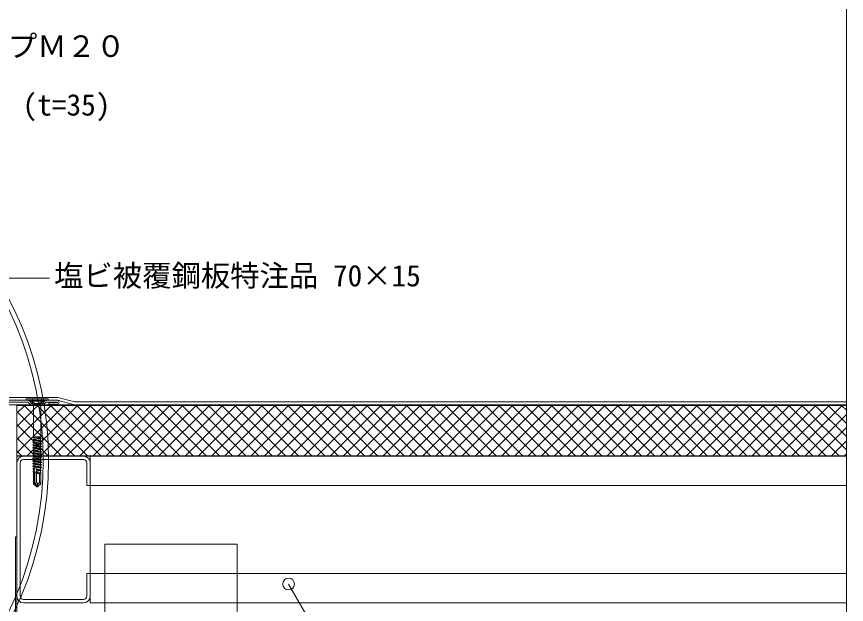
# Model space of a CAD drawing. Units: millimetres, scale not verified. Extents: x -1380 to 1380, y -955 to 955.
# Drawn here: x 335 to 900, y -151 to 250 of the extents above; entities that cross this region are included whole.
import ezdxf
from ezdxf.enums import TextEntityAlignment as Align

# ---------------------------------------------------------------- set-up
doc = ezdxf.new("R2010")
doc.units = ezdxf.units.MM
doc.header["$LTSCALE"] = 3
doc.linetypes.add('USER1', pattern=[9.525, 6.35, -3.175])
for name, color, linetype, lineweight in [('0-0_0', 7, 'Continuous', 18), ('0-1_BOUSUI', 1, 'Continuous', 18), ('0-2_MOJI', 7, 'Continuous', 18), ('0-3_HATCH', 9, 'Continuous', 18), ('0-4_KANAMONO', 5, 'Continuous', 18), ('0-5_KANAMONO_SCREW', 4, 'Continuous', 18), ('0-7_dannnetu', 6, 'Continuous', 18), ('0-C_doubuti', 5, 'Continuous', 18), ('1-2_L-1a', 3, 'Continuous', 18)]:
    doc.layers.add(name, color=color, linetype=linetype, lineweight=lineweight)
doc.styles.add('ＭＳ ゴシック', font='')
doc.styles.get('ＭＳ ゴシック').set_extended_font_data('MS Gothic')

msp = doc.modelspace()

# ---------------------------------------------------------------- linework, layer by layer
at = {"layer": '0-0_0'}
msp.add_lwpolyline([(-899.885, -659.69), (900.119, -659.69), (900.119, 540.31), (-899.885, 540.31)], close=True, dxfattribs=at)
at = {"layer": '0-1_BOUSUI'}
for points in [[(27.049, -167.09), (52.615, -167.09), (104.151, -167.09), (105.191, -167.69), (225.231, -167.69), (239.977, -164.592), (284.437, -164.592), (286.635, -163.792), (287.805, -161.765), (295.49, -118.18), (296.915, -110.967), (296.915, -9.592), (362.979, -9.592), (374.543, -12.69), (900.119, -12.69)], [(27.049, -169.09), (52.615, -169.09), (103.615, -169.09), (104.655, -169.69), (225.439, -169.69), (240.185, -166.592), (284.789, -166.592), (288.003, -165.422), (289.714, -162.46), (297.457, -118.547), (298.915, -111.163), (298.915, -11.592), (362.715, -11.592), (374.279, -14.69), (900.119, -14.69)]]:
    msp.add_lwpolyline(points, dxfattribs=at)
at = {"layer": '0-2_MOJI'}
msp.add_line((357.462, 71.603), (307.024, 71.603), dxfattribs=at)
msp.add_lwpolyline([(617.689, -218.335), (567.251, -218.335), (520.193, -136.83)], dxfattribs=at)
msp.add_circle((520.193, -136.83), 4, dxfattribs=at)
at = {"layer": '0-3_HATCH'}
for p, q in [((335.115, -20.417), (340.492, -15.04)), ((335.115, -29.397), (349.472, -15.04)), ((335.115, -38.377), (358.452, -15.04)), ((335.115, -47.357), (367.433, -15.04)), ((374.303, -49.34), (340.003, -15.04)), ((342.113, -49.34), (376.413, -15.04)), ((383.283, -49.34), (348.983, -15.04)), ((351.093, -49.34), (385.393, -15.04)), ((392.263, -49.34), (357.963, -15.04)), ((360.073, -49.34), (394.373, -15.04)), ((401.244, -49.34), (366.944, -15.04)), ((369.054, -49.34), (403.354, -15.04)), ((410.224, -49.34), (375.924, -15.04)), ((378.034, -49.34), (412.334, -15.04)), ((419.204, -49.34), (384.904, -15.04)), ((387.014, -49.34), (421.314, -15.04)), ((428.184, -49.34), (393.884, -15.04)), ((395.994, -49.34), (430.294, -15.04)), ((437.165, -49.34), (402.865, -15.04)), ((404.975, -49.34), (439.275, -15.04)), ((446.145, -49.34), (411.845, -15.04)), ((413.955, -49.34), (448.255, -15.04)), ((455.125, -49.34), (420.825, -15.04)), ((422.935, -49.34), (457.235, -15.04)), ((464.105, -49.34), (429.805, -15.04)), ((431.915, -49.34), (466.215, -15.04)), ((473.086, -49.34), (438.786, -15.04)), ((440.896, -49.34), (475.196, -15.04)), ((482.066, -49.34), (447.766, -15.04)), ((449.876, -49.34), (484.176, -15.04)), ((491.046, -49.34), (456.746, -15.04)), ((458.856, -49.34), (493.156, -15.04)), ((500.026, -49.34), (465.726, -15.04)), ((467.836, -49.34), (502.136, -15.04)), ((509.007, -49.34), (474.707, -15.04)), ((476.817, -49.34), (511.117, -15.04)), ((517.987, -49.34), (483.687, -15.04)), ((485.797, -49.34), (520.097, -15.04)), ((526.967, -49.34), (492.667, -15.04)), ((494.777, -49.34), (529.077, -15.04)), ((535.947, -49.34), (501.647, -15.04)), ((503.757, -49.34), (538.057, -15.04)), ((544.928, -49.34), (510.628, -15.04)), ((512.738, -49.34), (547.038, -15.04)), ((553.908, -49.34), (519.608, -15.04)), ((521.718, -49.34), (556.018, -15.04)), ((562.888, -49.34), (528.588, -15.04)), ((530.698, -49.34), (564.998, -15.04)), ((571.869, -49.34), (537.569, -15.04)), ((539.678, -49.34), (573.978, -15.04)), ((580.849, -49.34), (546.549, -15.04)), ((548.659, -49.34), (582.959, -15.04)), ((589.829, -49.34), (555.529, -15.04)), ((557.639, -49.34), (591.939, -15.04)), ((598.809, -49.34), (564.509, -15.04)), ((566.619, -49.34), (600.919, -15.04)), ((607.79, -49.34), (573.49, -15.04)), ((575.599, -49.34), (609.899, -15.04)), ((616.77, -49.34), (582.47, -15.04)), ((584.58, -49.34), (618.88, -15.04)), ((625.75, -49.34), (591.45, -15.04)), ((593.56, -49.34), (627.86, -15.04)), ((634.73, -49.34), (600.43, -15.04)), ((602.54, -49.34), (636.84, -15.04)), ((643.711, -49.34), (609.411, -15.04)), ((611.521, -49.34), (645.821, -15.04)), ((652.691, -49.34), (618.391, -15.04)), ((620.501, -49.34), (654.801, -15.04)), ((661.671, -49.34), (627.371, -15.04)), ((629.481, -49.34), (663.781, -15.04)), ((670.651, -49.34), (636.351, -15.04)), ((638.461, -49.34), (672.761, -15.04)), ((679.632, -49.34), (645.332, -15.04)), ((647.442, -49.34), (681.742, -15.04)), ((688.612, -49.34), (654.312, -15.04)), ((656.422, -49.34), (690.722, -15.04)), ((697.592, -49.34), (663.292, -15.04)), ((665.402, -49.34), (699.702, -15.04)), ((706.572, -49.34), (672.272, -15.04)), ((674.382, -49.34), (708.682, -15.04)), ((715.553, -49.34), (681.253, -15.04)), ((683.363, -49.34), (717.663, -15.04)), ((724.533, -49.34), (690.233, -15.04)), ((692.343, -49.34), (726.643, -15.04)), ((733.513, -49.34), (699.213, -15.04)), ((701.323, -49.34), (735.623, -15.04)), ((742.493, -49.34), (708.193, -15.04)), ((710.303, -49.34), (744.603, -15.04)), ((751.474, -49.34), (717.174, -15.04)), ((719.284, -49.34), (753.584, -15.04)), ((760.454, -49.34), (726.154, -15.04)), ((728.264, -49.34), (762.564, -15.04)), ((769.434, -49.34), (735.134, -15.04)), ((737.244, -49.34), (771.544, -15.04)), ((778.414, -49.34), (744.114, -15.04)), ((746.224, -49.34), (780.524, -15.04)), ((787.395, -49.34), (753.095, -15.04)), ((755.205, -49.34), (789.505, -15.04)), ((796.375, -49.34), (762.075, -15.04)), ((764.185, -49.34), (798.485, -15.04)), ((805.355, -49.34), (771.055, -15.04)), ((773.165, -49.34), (807.465, -15.04)), ((814.335, -49.34), (780.035, -15.04)), ((782.145, -49.34), (816.445, -15.04)), ((823.316, -49.34), (789.016, -15.04)), ((791.126, -49.34), (825.426, -15.04)), ((832.296, -49.34), (797.996, -15.04)), ((800.106, -49.34), (834.406, -15.04)), ((841.276, -49.34), (806.976, -15.04)), ((809.086, -49.34), (843.386, -15.04)), ((850.256, -49.34), (815.956, -15.04)), ((818.066, -49.34), (852.366, -15.04)), ((859.237, -49.34), (824.937, -15.04)), ((827.047, -49.34), (861.347, -15.04)), ((868.217, -49.34), (833.917, -15.04)), ((836.027, -49.34), (870.327, -15.04)), ((877.197, -49.34), (842.897, -15.04)), ((845.007, -49.34), (879.307, -15.04)), ((886.177, -49.34), (851.877, -15.04)), ((853.987, -49.34), (888.287, -15.04)), ((895.158, -49.34), (860.858, -15.04)), ((862.968, -49.34), (897.268, -15.04)), ((900.119, -45.321), (869.838, -15.04)), ((900.119, -36.341), (878.818, -15.04)), ((900.119, -27.361), (887.799, -15.04)), ((900.119, -18.38), (896.779, -15.04)), ((365.323, -49.34), (335.115, -19.133)), ((871.948, -49.34), (900.119, -21.169)), ((356.342, -49.34), (335.115, -28.113)), ((880.928, -49.34), (900.119, -30.15)), ((347.362, -49.34), (335.115, -37.094)), ((889.908, -49.34), (900.119, -39.13)), ((338.382, -49.34), (335.115, -46.074)), ((898.889, -49.34), (900.119, -48.11))]:
    msp.add_line(p, q, dxfattribs=at)
at = {"layer": '0-4_KANAMONO'}
for p, q in [((363.915, -13.092), (363.915, -12.792)), ((380.515, -49.69), (339.715, -49.69)), ((335.115, -54.29), (335.115, -145.09)), ((337.415, -145.09), (337.415, -54.29)), ((339.715, -51.99), (380.515, -51.99)), ((380.515, -147.39), (339.715, -147.39)), ((339.715, -149.69), (380.515, -149.69))]:
    msp.add_line(p, q, dxfattribs=at)
for points in [[(362.715, -11.592), (354.665, -11.592), (352.415, -13.842), (345.415, -13.842), (343.165, -11.592), (298.915, -11.592), (298.915, -26.592), (300.115, -26.592), (300.115, -12.792), (342.668, -12.792), (344.567, -14.69), (353.264, -14.69), (355.163, -12.792), (362.715, -12.792), (362.715, -13.092), (356.915, -13.092)], [(356.915, -13.092), (356.915, -14.292), (362.715, -14.292)], [(382.815, -54.29), (382.815, -69.69), (385.115, -69.69), (385.115, -54.29)], [(485.115, -149.69), (485.115, -109.69), (395.115, -109.69), (395.115, -149.69)], [(385.115, -145.09), (385.115, -129.69), (382.815, -129.69), (382.815, -145.09)]]:
    msp.add_lwpolyline(points, dxfattribs=at)
for points in [[(235.115, -204.69), (335.115, -204.69), (335.115, -104.69), (334.115, -104.69), (334.115, -203.69), (235.115, -203.69)], [(485.115, -159.69), (395.115, -159.69), (395.115, -149.69), (485.115, -149.69)]]:
    msp.add_lwpolyline(points, close=True, dxfattribs=at)
for centre, radius, start, end in [((362.715, -12.792), 1.2, 0, 90), ((362.715, -13.092), 1.2, 270, 0), ((339.715, -54.29), 4.6, 90, 180), ((380.515, -54.29), 4.6, 0, 90), ((339.715, -54.29), 2.3, 90, 180), ((380.515, -54.29), 2.3, 360, 90), ((339.715, -145.09), 4.6, 180, 270), ((339.715, -145.09), 2.3, 180, 270), ((380.515, -145.09), 2.3, 270, 0), ((380.515, -145.09), 4.6, 270, 360)]:
    msp.add_arc(centre, radius, start, end, dxfattribs=at)
at = {"layer": '0-5_KANAMONO_SCREW'}
for p, q in [((341.415, -10.892), (341.415, -11.592)), ((341.715, -10.592), (356.115, -10.592)), ((356.415, -10.892), (356.415, -11.592)), ((341.415, -11.592), (356.415, -11.592)), ((341.415, -11.592), (344.956, -12.216)), ((345.415, -12.297), (352.415, -12.297)), ((345.649, -12.701), (346.322, -13.866)), ((351.375, -14.098), (346.455, -14.098)), ((346.455, -14.366), (346.455, -36.592)), ((351.375, -14.366), (351.375, -36.592)), ((352.182, -12.701), (351.509, -13.866)), ((356.415, -11.592), (352.875, -12.216)), ((345.955, -38.432), (346.64, -38.037)), ((350.047, -39.058), (345.955, -38.432)), ((345.955, -38.432), (345.955, -38.532)), ((350.031, -39.155), (345.955, -38.532)), ((345.955, -38.532), (346.665, -38.942)), ((346.455, -36.592), (346.356, -36.953)), ((350.293, -37.529), (346.356, -36.953)), ((346.356, -36.953), (346.573, -37.079)), ((346.455, -36.592), (351.375, -36.592)), ((346.573, -37.079), (351.192, -38.022)), ((346.573, -37.079), (346.64, -38.037)), ((351.165, -38.927), (346.64, -38.037)), ((346.665, -38.942), (351.165, -39.847)), ((346.665, -38.942), (346.665, -39.832)), ((350.362, -37.1), (347.98, -36.592)), ((351.252, -37.167), (348.488, -36.592)), ((350.031, -39.155), (350.047, -39.058)), ((350.293, -37.529), (350.362, -37.1)), ((350.351, -39.684), (350.494, -38.795)), ((350.637, -37.909), (350.772, -37.067)), ((350.822, -39.276), (350.838, -39.179)), ((351.875, -39.437), (350.822, -39.276)), ((351.875, -39.337), (350.838, -39.179)), ((351.084, -37.645), (351.145, -37.267)), ((351.691, -37.734), (351.084, -37.645)), ((351.588, -37.361), (351.145, -37.267)), ((351.192, -38.022), (351.165, -38.402)), ((351.165, -38.402), (351.165, -38.927)), ((351.875, -39.337), (351.165, -38.927)), ((351.875, -39.437), (351.165, -39.847)), ((351.691, -37.734), (351.192, -38.022)), ((351.292, -36.592), (351.252, -37.167)), ((351.588, -37.361), (351.252, -37.167)), ((351.588, -37.361), (351.691, -37.734)), ((351.875, -39.337), (351.875, -39.437)), ((345.955, -40.242), (346.665, -39.832)), ((349.763, -40.824), (345.955, -40.242)), ((345.955, -40.242), (345.955, -40.342)), ((349.747, -40.922), (345.955, -40.342)), ((345.955, -40.342), (346.665, -40.752)), ((345.955, -42.052), (346.665, -41.642)), ((349.479, -42.591), (345.955, -42.052)), ((345.955, -42.052), (345.955, -42.152)), ((349.463, -42.689), (345.955, -42.152)), ((345.955, -42.152), (346.665, -42.562)), ((345.955, -43.862), (346.665, -43.452)), ((349.195, -44.358), (345.955, -43.862)), ((345.955, -43.862), (345.955, -43.962)), ((349.179, -44.455), (345.955, -43.962)), ((345.955, -43.962), (346.665, -44.372)), ((351.165, -40.737), (346.665, -39.832)), ((346.665, -40.752), (351.165, -41.657)), ((346.665, -40.752), (346.665, -41.642)), ((351.165, -42.547), (346.665, -41.642)), ((346.665, -42.562), (351.165, -43.467)), ((346.665, -42.562), (346.665, -43.452)), ((351.165, -44.357), (346.665, -43.452)), ((346.665, -44.372), (351.165, -45.277)), ((346.665, -44.372), (346.665, -45.262)), ((349.179, -44.455), (349.195, -44.358)), ((349.463, -42.689), (349.479, -42.591)), ((349.506, -44.944), (349.649, -44.052)), ((349.747, -40.922), (349.763, -40.824)), ((349.788, -43.19), (349.931, -42.299)), ((349.97, -44.576), (349.986, -44.478)), ((351.875, -44.867), (349.97, -44.576)), ((351.875, -44.767), (349.986, -44.478)), ((350.07, -41.437), (350.213, -40.546)), ((350.254, -42.809), (350.27, -42.712)), ((351.875, -43.057), (350.254, -42.809)), ((351.875, -42.957), (350.27, -42.712)), ((350.538, -41.043), (350.554, -40.945)), ((351.875, -41.247), (350.538, -41.043)), ((351.875, -41.147), (350.554, -40.945)), ((351.165, -39.847), (351.165, -40.737)), ((351.875, -41.147), (351.165, -40.737)), ((351.875, -41.247), (351.165, -41.657)), ((351.165, -41.657), (351.165, -42.547)), ((351.875, -42.957), (351.165, -42.547)), ((351.875, -43.057), (351.165, -43.467)), ((351.165, -43.467), (351.165, -44.357)), ((351.875, -44.767), (351.165, -44.357)), ((351.875, -44.867), (351.165, -45.277)), ((351.875, -41.147), (351.875, -41.247)), ((351.875, -42.957), (351.875, -43.057)), ((351.875, -44.767), (351.875, -44.867)), ((345.955, -45.672), (346.665, -45.262)), ((348.911, -46.124), (345.955, -45.672)), ((345.955, -45.672), (345.955, -45.772)), ((348.896, -46.222), (345.955, -45.772)), ((345.955, -45.772), (346.665, -46.182)), ((345.955, -47.482), (346.665, -47.072)), ((348.627, -47.891), (345.955, -47.482)), ((345.955, -47.482), (345.955, -47.582)), ((348.612, -47.988), (345.955, -47.582)), ((345.955, -47.582), (346.665, -47.992)), ((345.955, -49.292), (346.665, -48.882)), ((348.343, -49.657), (345.955, -49.292)), ((345.955, -49.292), (345.955, -49.392)), ((348.328, -49.755), (345.955, -49.392)), ((345.955, -49.392), (346.665, -49.802)), ((345.955, -51.102), (346.665, -50.692)), ((351.165, -46.167), (346.665, -45.262)), ((346.665, -46.182), (351.165, -47.087)), ((346.665, -46.182), (346.665, -47.072)), ((351.165, -47.977), (346.665, -47.072)), ((346.665, -47.992), (351.165, -48.897)), ((346.665, -47.992), (346.665, -48.882)), ((351.165, -49.787), (346.665, -48.882)), ((346.665, -49.802), (351.165, -50.707)), ((346.665, -49.802), (346.665, -50.692)), ((351.165, -51.597), (346.665, -50.692)), ((348.328, -49.755), (348.343, -49.657)), ((348.612, -47.988), (348.627, -47.891)), ((348.661, -50.204), (348.804, -49.312)), ((348.896, -46.222), (348.911, -46.124)), ((348.943, -48.45), (349.086, -47.559)), ((349.119, -49.876), (349.134, -49.778)), ((351.875, -50.297), (349.119, -49.876)), ((351.875, -50.197), (349.134, -49.778)), ((349.224, -46.697), (349.368, -45.806)), ((349.403, -48.109), (349.418, -48.012)), ((351.875, -48.487), (349.403, -48.109)), ((351.875, -48.387), (349.418, -48.012)), ((349.686, -46.343), (349.702, -46.245)), ((351.875, -46.677), (349.686, -46.343)), ((351.875, -46.577), (349.702, -46.245)), ((351.165, -45.277), (351.165, -46.167)), ((351.875, -46.577), (351.165, -46.167)), ((351.875, -46.677), (351.165, -47.087)), ((351.165, -47.087), (351.165, -47.977)), ((351.875, -48.387), (351.165, -47.977)), ((351.875, -48.487), (351.165, -48.897)), ((351.165, -48.897), (351.165, -49.787)), ((351.875, -50.197), (351.165, -49.787)), ((351.875, -50.297), (351.165, -50.707)), ((351.165, -50.707), (351.165, -51.597)), ((351.875, -46.577), (351.875, -46.677)), ((351.875, -48.387), (351.875, -48.487)), ((351.875, -50.197), (351.875, -50.297)), ((348.06, -51.424), (345.955, -51.102)), ((345.955, -51.102), (345.955, -51.202)), ((348.044, -51.522), (345.955, -51.202)), ((345.955, -51.202), (346.665, -51.612)), ((345.955, -52.912), (346.665, -52.502)), ((347.776, -53.191), (345.955, -52.912)), ((345.955, -52.912), (345.955, -53.012)), ((347.76, -53.288), (345.955, -53.012)), ((345.955, -53.012), (346.665, -53.422)), ((345.955, -54.722), (346.665, -54.312)), ((347.492, -54.957), (345.955, -54.722)), ((345.955, -54.722), (345.955, -54.822)), ((347.476, -55.055), (345.955, -54.822)), ((345.955, -54.822), (346.665, -55.232)), ((345.955, -56.532), (346.665, -56.122)), ((346.665, -51.612), (351.165, -52.517)), ((346.665, -51.612), (346.665, -52.502)), ((351.165, -53.407), (346.665, -52.502)), ((346.665, -53.422), (351.165, -54.327)), ((346.665, -53.422), (346.665, -54.312)), ((351.165, -55.217), (346.665, -54.312)), ((346.665, -55.232), (351.165, -56.137)), ((346.665, -55.232), (346.665, -56.122)), ((351.181, -57.036), (346.665, -56.122)), ((347.476, -55.055), (347.492, -54.957)), ((349.094, -61.592), (347.656, -56.323)), ((347.656, -56.323), (348.003, -56.834)), ((347.76, -53.288), (347.776, -53.191)), ((347.816, -55.464), (347.959, -54.572)), ((348.044, -51.522), (348.06, -51.424)), ((348.097, -53.71), (348.241, -52.819)), ((348.267, -55.176), (348.283, -55.078)), ((351.875, -55.727), (348.267, -55.176)), ((351.875, -55.627), (348.283, -55.078)), ((348.379, -51.957), (348.522, -51.066)), ((348.551, -53.409), (348.567, -53.311)), ((351.875, -53.917), (348.551, -53.409)), ((351.875, -53.817), (348.567, -53.311)), ((348.835, -51.642), (348.85, -51.545)), ((351.875, -52.107), (348.835, -51.642)), ((351.875, -52.007), (348.85, -51.545)), ((351.875, -52.007), (351.165, -51.597)), ((351.875, -52.107), (351.165, -52.517)), ((351.165, -52.517), (351.165, -53.407)), ((351.875, -53.817), (351.165, -53.407)), ((351.875, -53.917), (351.165, -54.327)), ((351.165, -54.327), (351.165, -55.217)), ((351.875, -55.627), (351.165, -55.217)), ((351.875, -55.727), (351.165, -56.137)), ((351.165, -56.137), (351.165, -56.592)), ((351.875, -52.007), (351.875, -52.107)), ((351.875, -53.817), (351.875, -53.917)), ((351.875, -55.627), (351.875, -55.727)), ((347.254, -56.724), (345.955, -56.532)), ((345.955, -56.532), (345.955, -56.632)), ((347.247, -56.845), (345.955, -56.632)), ((345.955, -56.632), (346.65, -57.033)), ((346.108, -58.254), (346.618, -57.96)), ((347.157, -58.417), (346.108, -58.254)), ((346.108, -58.254), (346.135, -58.546)), ((347.14, -58.722), (346.135, -58.546)), ((346.135, -58.546), (346.588, -58.808)), ((346.267, -59.973), (346.553, -59.807)), ((347.061, -60.103), (346.267, -59.973)), ((346.267, -59.973), (346.311, -60.458)), ((347.033, -60.592), (346.311, -60.458)), ((346.311, -60.458), (346.526, -60.582)), ((346.415, -61.592), (346.415, -68.617)), ((346.415, -61.592), (346.775, -61.592)), ((346.526, -60.582), (346.491, -61.592)), ((346.526, -60.582), (346.83, -60.638)), ((346.588, -58.808), (346.553, -59.807)), ((346.874, -59.869), (346.553, -59.807)), ((346.588, -58.808), (346.931, -58.872)), ((346.65, -57.033), (346.618, -57.96)), ((346.979, -58.032), (346.618, -57.96)), ((346.65, -57.033), (347.031, -57.107)), ((346.775, -61.592), (346.83, -60.638)), ((347.033, -60.592), (346.83, -60.638)), ((346.874, -59.869), (346.931, -58.872)), ((346.874, -59.869), (347.061, -60.103)), ((346.915, -68.384), (346.915, -60.619)), ((347.14, -58.722), (346.931, -58.872)), ((346.979, -58.032), (347.031, -57.107)), ((346.979, -58.032), (347.157, -58.417)), ((348.821, -60.592), (347.03, -60.592)), ((347.247, -56.845), (347.031, -57.107)), ((347.033, -60.592), (347.061, -60.103)), ((347.14, -58.722), (347.157, -58.417)), ((347.22, -56.621), (347.254, -56.724)), ((347.247, -56.845), (347.254, -56.724)), ((347.265, -67.343), (347.265, -60.592)), ((348.041, -56.975), (347.917, -57.28)), ((347.917, -57.28), (351.212, -57.92)), ((351.802, -57.395), (348.003, -56.834)), ((348.041, -56.975), (348.003, -56.834)), ((351.784, -57.59), (348.041, -56.975)), ((351.246, -58.884), (348.188, -58.273)), ((348.188, -58.273), (348.491, -58.624)), ((348.587, -58.974), (348.429, -59.156)), ((348.429, -59.156), (351.274, -59.695)), ((351.644, -59.113), (348.491, -58.624)), ((348.587, -58.974), (348.491, -58.624)), ((348.515, -67.445), (348.515, -59.472)), ((351.608, -59.502), (348.587, -58.974)), ((351.31, -60.731), (348.722, -60.228)), ((348.722, -60.228), (348.982, -60.42)), ((349.136, -60.985), (348.94, -61.027)), ((348.94, -61.027), (351.336, -61.469)), ((351.485, -60.832), (348.982, -60.42)), ((349.136, -60.985), (348.982, -60.42)), ((349.094, -61.592), (351.415, -61.592)), ((351.432, -61.413), (349.136, -60.985)), ((350.615, -67.169), (350.615, -61.592)), ((351.165, -56.592), (351.181, -57.036)), ((351.802, -57.395), (351.181, -57.036)), ((351.784, -57.59), (351.212, -57.92)), ((351.212, -57.92), (351.246, -58.884)), ((351.644, -59.113), (351.246, -58.884)), ((351.608, -59.502), (351.274, -59.695)), ((351.274, -59.695), (351.31, -60.731)), ((351.485, -60.832), (351.31, -60.731)), ((351.432, -61.413), (351.336, -61.469)), ((351.336, -61.469), (351.34, -61.592)), ((351.415, -68.617), (351.415, -61.592)), ((351.485, -60.832), (351.432, -61.413)), ((351.644, -59.113), (351.608, -59.502)), ((351.802, -57.395), (351.784, -57.59)), ((347.265, -67.343), (348.76, -69.932)), ((348.926, -68.156), (348.515, -67.445)), ((346.915, -68.384), (348.76, -69.932)), ((348.76, -69.932), (348.715, -70.547)), ((348.76, -69.932), (348.915, -70.592)), ((349.143, -69.566), (348.915, -70.592)), ((351.415, -68.617), (349.115, -70.547)), ((350.192, -68.078), (349.895, -68.327)), ((350.984, -68.135), (351.415, -68.617))]:
    msp.add_line(p, q, dxfattribs=at)
at = {"layer": '0-5_KANAMONO_SCREW', "linetype": 'USER1'}
for p, q in [((345.615, -10.592), (347.01, -13.39)), ((352.215, -10.592), (350.82, -13.39)), ((348.915, -14.403), (347.01, -13.39)), ((348.915, -14.403), (350.82, -13.39))]:
    msp.add_line(p, q, dxfattribs=at)
at = {"layer": '0-5_KANAMONO_SCREW'}
for points in [[(350.822, -39.276), (350.351, -39.684), (350.031, -39.155)], [(350.047, -39.058), (350.494, -38.795), (350.838, -39.179)], [(351.084, -37.645), (350.637, -37.909), (350.293, -37.529)], [(350.362, -37.1), (350.772, -37.067), (351.145, -37.267)], [(349.97, -44.576), (349.506, -44.944), (349.179, -44.455)], [(349.195, -44.358), (349.649, -44.052), (349.986, -44.478)], [(350.254, -42.809), (349.788, -43.19), (349.463, -42.689)], [(349.479, -42.591), (349.931, -42.299), (350.27, -42.712)], [(350.538, -41.043), (350.07, -41.437), (349.747, -40.922)], [(349.763, -40.824), (350.213, -40.546), (350.554, -40.945)], [(349.119, -49.876), (348.661, -50.204), (348.328, -49.755)], [(348.343, -49.657), (348.804, -49.312), (349.134, -49.778)], [(349.403, -48.109), (348.943, -48.45), (348.612, -47.988)], [(348.627, -47.891), (349.086, -47.559), (349.418, -48.012)], [(349.686, -46.343), (349.224, -46.697), (348.896, -46.222)], [(348.911, -46.124), (349.368, -45.806), (349.702, -46.245)], [(348.267, -55.176), (347.816, -55.464), (347.476, -55.055)], [(347.492, -54.957), (347.959, -54.572), (348.283, -55.078)], [(348.551, -53.409), (348.097, -53.71), (347.76, -53.288)], [(347.776, -53.191), (348.241, -52.819), (348.567, -53.311)], [(348.835, -51.642), (348.379, -51.957), (348.044, -51.522)], [(348.06, -51.424), (348.522, -51.066), (348.85, -51.545)], [(346.915, -68.384), (346.415, -68.617), (348.715, -70.547)], [(349.115, -70.547), (348.915, -70.592), (348.715, -70.547)]]:
    msp.add_lwpolyline(points, dxfattribs=at)
for centre, radius, start, end in [((341.715, -10.892), 0.3, 90, 180), ((356.115, -10.892), 0.3, 0, 90), ((344.783, -13.201), 1, 30, 80), ((345.455, -14.366), 1, 0, 30), ((352.375, -14.366), 1, 150, 180), ((353.048, -13.201), 1, 100, 150), ((347.465, -57.642), 1.05, 74.88501, 103.54586), ((349.43, -67.169), 1.186, 310, 0), ((352.064, -67.169), 1.449, 180, 221.78544), ((349.482, -67.835), 0.642, 210, 310), ((347.221, -69.14), 1.968, 347.5, 30), ((351.344, -70.054), 2.255, 130, 167.5), ((350.559, -68.515), 0.571, 41.78544, 130)]:
    msp.add_arc(centre, radius, start, end, dxfattribs=at)
at = {"layer": '0-7_dannnetu'}
for p, q in [((335.115, -14.69), (300.115, -14.69)), ((335.115, -14.69), (900.119, -14.69)), ((335.115, -104.69), (335.115, -14.69)), ((335.115, -49.69), (335.115, -14.69)), ((335.115, -15.04), (900.119, -15.04)), ((335.115, -49.34), (900.119, -49.34)), ((335.115, -49.69), (900.119, -49.69))]:
    msp.add_line(p, q, dxfattribs=at)
at = {"layer": '0-C_doubuti'}
for p, q in [((385.115, -49.69), (900.119, -49.69)), ((385.115, -49.69), (385.115, -149.69)), ((385.115, -69.69), (900.119, -69.69)), ((385.115, -129.69), (900.119, -129.69)), ((385.115, -149.69), (900.119, -149.69))]:
    msp.add_line(p, q, dxfattribs=at)
at = {"layer": '1-2_L-1a'}
for centre in [(115.687, -52.67), (119.329, -52.67)]:
    msp.add_circle(centre, 237.422, dxfattribs=at)

# ---------------------------------------------------------------- texts
at = {"layer": '0-2_MOJI', "style": 'ＭＳ ゴシック'}
for s, p in [('ビュートップＭ２０', (229.048, 218.025)), ('ＤＳパネル (t=35)', (229.048, 178.025)), ('塩ビ被覆鋼板特注品 70×15', (360.462, 61.603))]:
    msp.add_text(s, height=14.66, dxfattribs=at).set_placement(p, align=Align.BOTTOM_LEFT)

doc.saveas('drawing.dxf')
